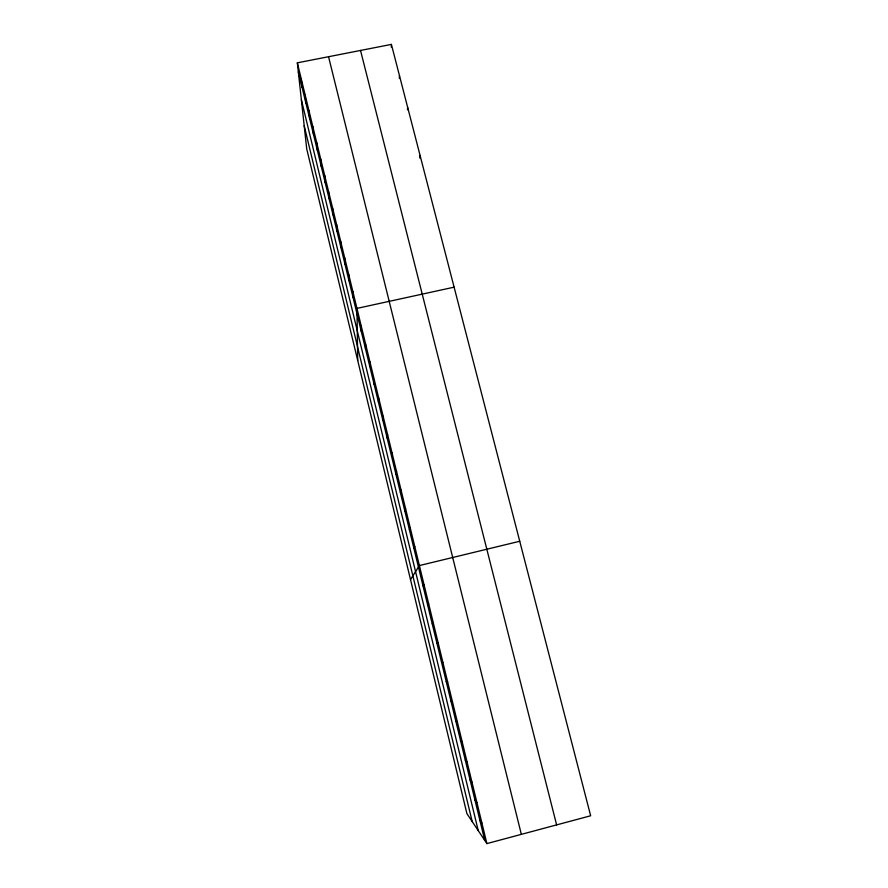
<?xml version="1.0" encoding="UTF-8"?>
<svg xmlns="http://www.w3.org/2000/svg" width="888" height="888" viewBox="0 0 888 888"><rect width="100%" height="100%" fill="white"/><g stroke="black" fill="none" stroke-linecap="round" stroke-linejoin="round"><path stroke-width="1.33" d="M365.534 348.929L365.59 343.945M369.819 366.578L369.941 361.86M374.114 384.315L374.314 379.875M391.264 47.053L391.397 44.4L297.347 62.837L306.715 148.873L466.91 813.63L486.89 843.6L590.653 815.772L391.397 44.4M399.323 78.255L399.489 75.724M378.443 402.153L378.71 397.991M407.459 109.768L407.659 107.37M382.795 420.08L383.139 416.206M387.168 438.106L387.579 434.521M419.769 157.997L420.068 155.422M391.564 456.232L392.052 452.936M395.981 474.458L396.548 471.45M400.433 492.773L401.065 490.065M404.895 511.199L405.616 508.791M409.39 529.714L410.178 527.605M413.908 548.34L414.774 546.542M410.511 579.587L419.391 565.567L519.746 541.258M423.021 585.891L424.042 584.704M427.605 604.817L428.715 603.951M432.223 623.853L433.411 623.309M454.101 287.168L356.965 308.391L357.709 360.473M436.874 643.001L438.139 642.768M441.536 662.237L442.89 662.348M446.231 681.596L447.674 682.028M450.949 701.054L452.469 701.82M455.699 720.623L457.309 721.733M460.472 740.303L462.171 741.758M465.279 760.095L467.055 761.893M470.107 779.997L471.972 782.139M474.958 800.021L476.923 802.508M479.842 820.146L481.895 822.998M360.528 50.45L556.621 824.897M328.549 56.721L521.345 834.365M297.347 62.837L486.89 843.6M298.335 71.917L484.748 840.392M301.365 99.767L478.232 830.602M304.207 125.819L472.194 821.555M301.187 78.644L302.12 87.49M305.039 94.517L305.916 103.152M308.913 110.478L309.734 118.881M312.809 126.518L313.564 134.698M316.716 142.635L317.416 150.583M320.657 158.83L321.29 166.556M324.608 175.114L325.186 182.606M328.582 191.475L329.104 198.723M332.567 207.925L333.033 214.94M336.585 224.453L336.985 231.224M340.615 241.07L340.948 247.597M344.677 257.775L344.944 264.047M348.751 274.559L348.951 280.586M352.847 291.431L352.991 297.203M361.261 326.118L361.272 331.368"/></g></svg>
